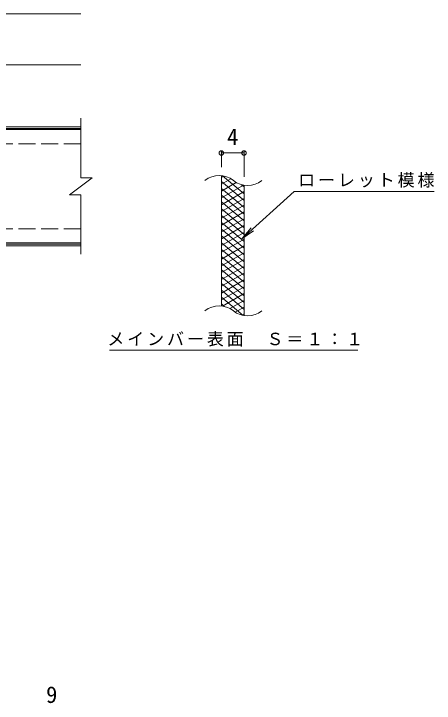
# Model space of a CAD drawing. Units: millimetres on the paper, enlarged 2 times, with parts at other scales. Extents: x -252 to 412, y -393 to 321.
# Drawn here: x 18.2 to 166.5, y 70.3 to 313.7 of the extents above; entities that cross this region are included whole.
import ezdxf
from ezdxf.enums import TextEntityAlignment as Align

# ---------------------------------------------------------------- set-up
doc = ezdxf.new("R2010")
doc.units = ezdxf.units.MM
doc.header["$LTSCALE"] = 2
doc.header["$PDMODE"] = 32
doc.header["$PDSIZE"] = 1.6
doc.linetypes.add('DASHED3', pattern=[4, 3, -1])
for name, color, linetype, lineweight in [('C-1', 2, 'Continuous', 9), ('C-2', 3, 'Continuous', 9), ('C-4', 7, 'Continuous', 9), ('C-5', 7, 'Continuous', 9), ('C-9', 6, 'Continuous', 5), ('D-4', 7, 'Continuous', 9)]:
    doc.layers.add(name, color=color, linetype=linetype, lineweight=lineweight)
doc.styles.add('ＭＳ ゴシック', font='')
doc.styles.get('ＭＳ ゴシック').set_extended_font_data('MS Gothic')

msp = doc.modelspace()

# ---------------------------------------------------------------- linework, layer by layer
at = {"layer": 'C-1'}
for p, q in [((41.895, 273.801), (-219.105, 273.801)), ((41.895, 273.201), (-219.105, 273.201)), ((41.895, 232.401), (-219.105, 232.401)), ((41.895, 231.801), (-219.105, 231.801))]:
    msp.add_line(p, q, dxfattribs=at)
at = {"layer": 'C-1', "linetype": 'DASHED3'}
for p, q in [((41.895, 267.801), (-219.105, 267.801)), ((41.895, 237.801), (-219.105, 237.801))]:
    msp.add_line(p, q, dxfattribs=at)
at = {"layer": 'C-2'}
for p, q in [((41.895, 276.801), (41.895, 255.801)), ((41.895, 272.801), (10.495, 272.801)), ((37.895, 249.801), (45.895, 255.801)), ((41.895, 255.801), (45.895, 255.801)), ((91.42, 210.528), (91.42, 256.528)), ((99.42, 207.086), (99.42, 253.086)), ((37.895, 249.801), (41.895, 249.801)), ((41.895, 249.801), (41.895, 228.801)), ((41.895, 232.801), (10.495, 232.801))]:
    msp.add_line(p, q, dxfattribs=at)
for centre, start, end in [((90.627, 248.678), 50.82628, 129.17371), ((100.661, 260.992), 230.82628, 309.17371), ((90.627, 202.678), 50.82628, 129.17371), ((100.661, 214.992), 230.82628, 309.17371)]:
    msp.add_arc(centre, 7.942, start, end, dxfattribs=at)
at = {"layer": 'C-4'}
for p, q in [((10.495, 313.704), (41.895, 313.704)), ((10.495, 295.654), (41.895, 295.654)), ((91.42, 259.528), (91.42, 265.174)), ((91.42, 264.574), (99.42, 264.574)), ((99.42, 256.086), (99.42, 265.174))]:
    msp.add_line(p, q, dxfattribs=at)
for p in [(91.42, 264.574), (99.42, 264.574)]:
    msp.add_point(p, dxfattribs=at)
at = {"layer": 'C-5'}
for p, q in [((117.084, 250.908), (166.499, 250.908)), ((98.689, 234.282), (102.804, 237.121)), ((51.895, 194.894), (139.502, 194.894))]:
    msp.add_line(p, q, dxfattribs=at)
msp.add_lwpolyline([(117.084, 250.908), (98.689, 234.282), (101.929, 238.09)], dxfattribs=at)
at = {"layer": 'C-9'}
for p, q in [((92.327, 256.436), (91.42, 255.913)), ((99.42, 250.165), (91.837, 256.528)), ((94.776, 255.45), (91.42, 253.513)), ((99.42, 247.765), (91.42, 254.477)), ((96.654, 254.135), (91.42, 251.113)), ((99.175, 253.19), (91.42, 248.713)), ((99.42, 252.565), (98.477, 253.356)), ((99.42, 245.365), (91.42, 252.077)), ((99.42, 250.932), (91.42, 246.313)), ((99.42, 242.965), (91.42, 249.677)), ((99.42, 248.532), (91.42, 243.913)), ((99.42, 240.565), (91.42, 247.277)), ((99.42, 246.132), (91.42, 241.513)), ((99.42, 238.165), (91.42, 244.877)), ((99.42, 243.732), (91.42, 239.113)), ((99.42, 235.765), (91.42, 242.477)), ((99.42, 241.331), (91.42, 236.713)), ((99.42, 233.365), (91.42, 240.077)), ((99.42, 238.932), (91.42, 234.313)), ((99.42, 230.965), (91.42, 237.677)), ((99.42, 236.532), (91.42, 231.913)), ((99.42, 228.565), (91.42, 235.277)), ((99.42, 234.132), (91.42, 229.513)), ((99.42, 226.165), (91.42, 232.877)), ((99.42, 231.732), (91.42, 227.113)), ((99.42, 223.765), (91.42, 230.477)), ((99.42, 229.332), (91.42, 224.713)), ((99.42, 221.365), (91.42, 228.077)), ((99.42, 226.932), (91.42, 222.313)), ((99.42, 218.965), (91.42, 225.677)), ((99.42, 224.532), (91.42, 219.913)), ((99.42, 216.565), (91.42, 223.277)), ((99.42, 222.132), (91.42, 217.513)), ((99.42, 214.165), (91.42, 220.877)), ((99.42, 219.732), (91.42, 215.113)), ((99.42, 211.765), (91.42, 218.477)), ((99.42, 217.332), (91.42, 212.713)), ((99.42, 209.365), (91.42, 216.077)), ((99.42, 214.932), (91.802, 210.533)), ((99.144, 207.196), (91.42, 213.677)), ((99.42, 212.532), (94.43, 209.651)), ((92.458, 210.406), (91.42, 211.277)), ((99.42, 210.132), (96.32, 208.342)), ((99.42, 207.732), (98.676, 207.302))]:
    msp.add_line(p, q, dxfattribs=at)

# ---------------------------------------------------------------- texts
at = {"layer": 'C-4', "color": 2, "style": 'ＭＳ ゴシック'}
msp.add_text('4', height=5.865, dxfattribs=at).set_placement((93.42, 265.574), align=Align.BOTTOM_LEFT)
at = {"layer": 'C-5', "char_height": 4.399, "attachment_point": 7, "style": 'ＭＳ ゴシック'}
for s, insert in [('\\T1.17;ローレット模様', (118.499, 252.323)), ('\\T1.17;メインバー表面\u3000Ｓ＝１：１', (51.183, 196.235))]:
    msp.add_mtext(s, dxfattribs=dict(at, insert=insert))
at = {"layer": 'D-4', "color": 2, "style": 'ＭＳ ゴシック'}
msp.add_text('9', height=5.865, dxfattribs=at).set_placement((29.579, 68.65), align=Align.BOTTOM_LEFT)

doc.saveas('drawing.dxf')
